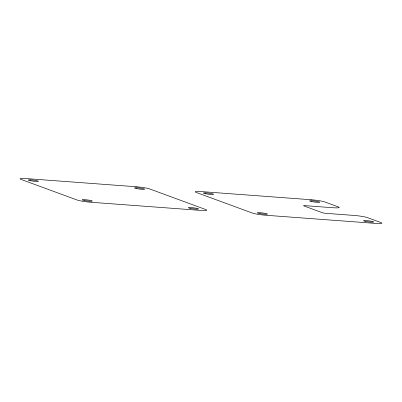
<?xml version="1.0" encoding="UTF-8"?>
<svg xmlns="http://www.w3.org/2000/svg" width="402" height="402" viewBox="0 0 402 402"><rect width="100%" height="100%" fill="white"/><g stroke="black" fill="none" stroke-linecap="round" stroke-linejoin="round"><path stroke-width="0.6" d="M136.092 186.744L26.371 178.594A10.412 1.09 6.9 0 0 20.934 179.382L77.184 200.045A10.412 1.09 6.9 0 0 90.757 202.246L200.482 210.397A10.412 1.09 6.9 0 0 205.914 209.608L149.665 188.945A10.412 1.09 6.9 0 0 136.092 186.744M311.243 199.754L201.518 191.603A10.412 1.09 6.9 0 0 196.086 192.392L252.335 213.055A10.412 1.09 6.9 0 0 265.908 215.256L375.629 223.406A10.412 1.09 6.9 0 0 381.066 222.618L367.473 217.623A10.412 1.09 6.9 0 0 353.901 215.422L326.334 213.377A2.975 0.312 6.9 0 1 322.459 212.748L303.857 205.914A2.975 0.312 6.9 0 1 305.409 205.688L332.972 207.733A10.412 1.09 6.9 0 0 338.409 206.95L324.816 201.955A10.412 1.09 6.9 0 0 311.243 199.754M84.254 200.523A5.06 0.528 6.9 0 0 92.254 201.116A5.06 0.528 6.9 0 0 85.289 199.729A5.06 0.528 6.9 0 0 84.254 200.523M190.478 208.412A5.06 0.528 6.9 0 0 198.472 209.005A5.06 0.528 6.9 0 0 191.508 207.618A5.06 0.528 6.9 0 0 190.478 208.412M136.549 188.598A5.06 0.528 6.9 0 0 144.544 189.191A5.06 0.528 6.9 0 0 137.579 187.809A5.06 0.528 6.9 0 0 136.549 188.598M30.331 180.709A5.06 0.528 6.9 0 0 38.326 181.302A5.06 0.528 6.9 0 0 31.361 179.915A5.06 0.528 6.9 0 0 30.331 180.709M259.406 213.532A5.06 0.528 6.9 0 0 267.4 214.125A5.06 0.528 6.9 0 0 260.441 212.738A5.06 0.528 6.9 0 0 259.406 213.532M365.624 221.422A5.06 0.528 6.9 0 0 373.619 222.015A5.06 0.528 6.9 0 0 366.659 220.628A5.06 0.528 6.9 0 0 365.624 221.422M311.696 201.608A5.06 0.528 6.9 0 0 319.696 202.201A5.06 0.528 6.9 0 0 312.731 200.814A5.06 0.528 6.9 0 0 311.696 201.608M205.477 193.719A5.06 0.528 6.9 0 0 213.472 194.312A5.06 0.528 6.9 0 0 206.512 192.925A5.06 0.528 6.9 0 0 205.477 193.719"/></g></svg>
